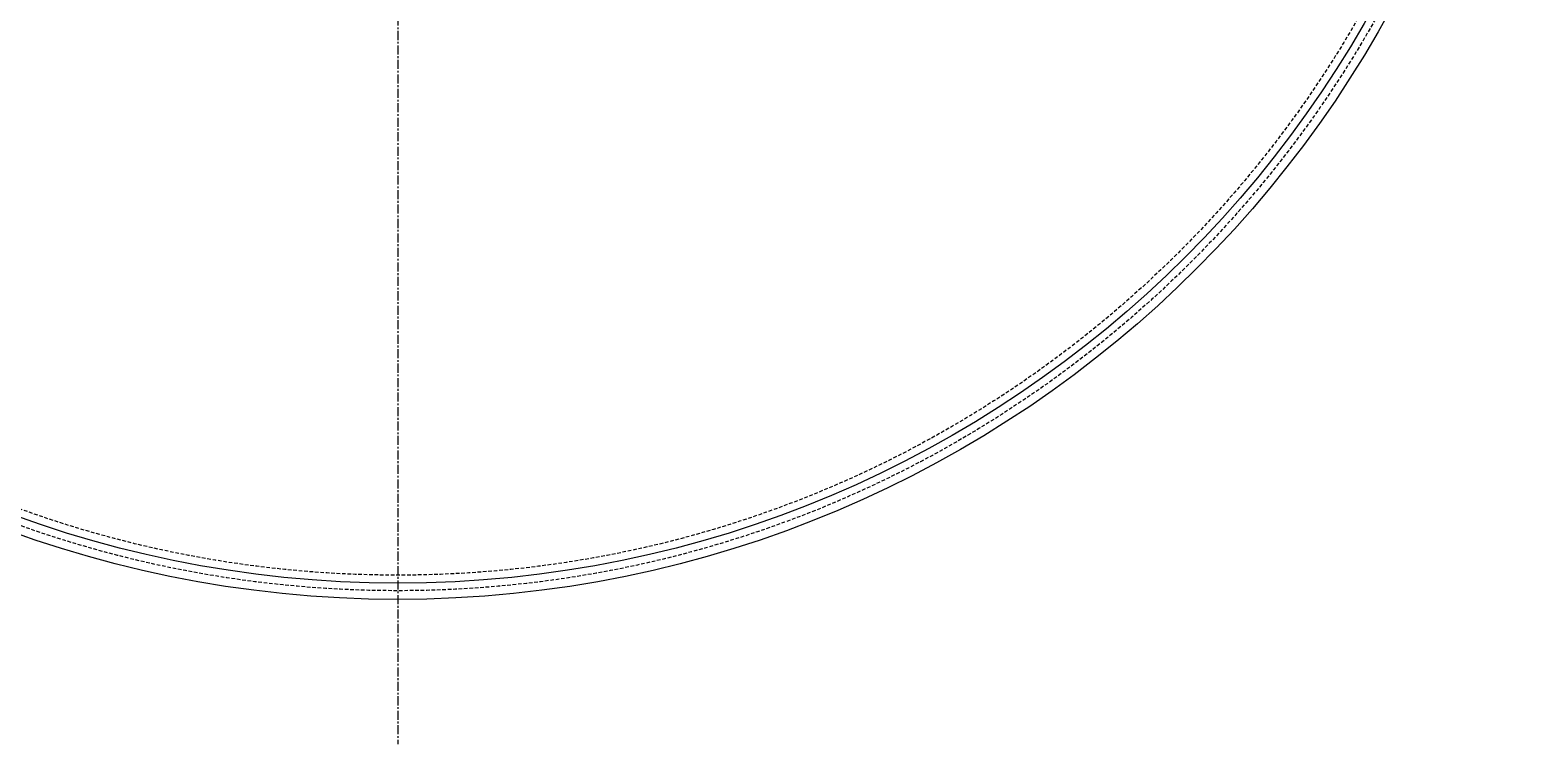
# Model space of a CAD drawing. Extents: x -176 to 176, y -982 to 235.
# Drawn here: x -50.9 to 156.3, y -176.3 to -77.6 of the extents above; entities that cross this region are included whole.
import ezdxf

# ---------------------------------------------------------------- set-up
doc = ezdxf.new("R2010")
doc.units = 0
doc.linetypes.add('CENTER', pattern=[2, 1.25, -0.25, 0.25, -0.25])
doc.linetypes.add('DASHED', pattern=[0.75, 0.5, -0.25])
doc.layers.get('0').update_dxf_attribs({"linetype": 'CONTINUOUS'})
doc.layers.add('CENTER', color=1, linetype='CENTER')

msp = doc.modelspace()

# ---------------------------------------------------------------- linework, layer by layer
at = {"color": 7, "linetype": 'CONTINUOUS'}
for radius in [156.3, 154.05]:
    msp.add_circle((0, 0), radius, dxfattribs=at)
at = {"color": 3, "linetype": 'DASHED'}
for radius in [155.1, 152.95]:
    msp.add_circle((0, 0), radius, dxfattribs=at)
at = {"layer": 'CENTER', "color": 1, "linetype": 'CENTER'}
msp.add_line((0, 176.3), (0, -176.3), dxfattribs=at)

doc.saveas('drawing.dxf')
